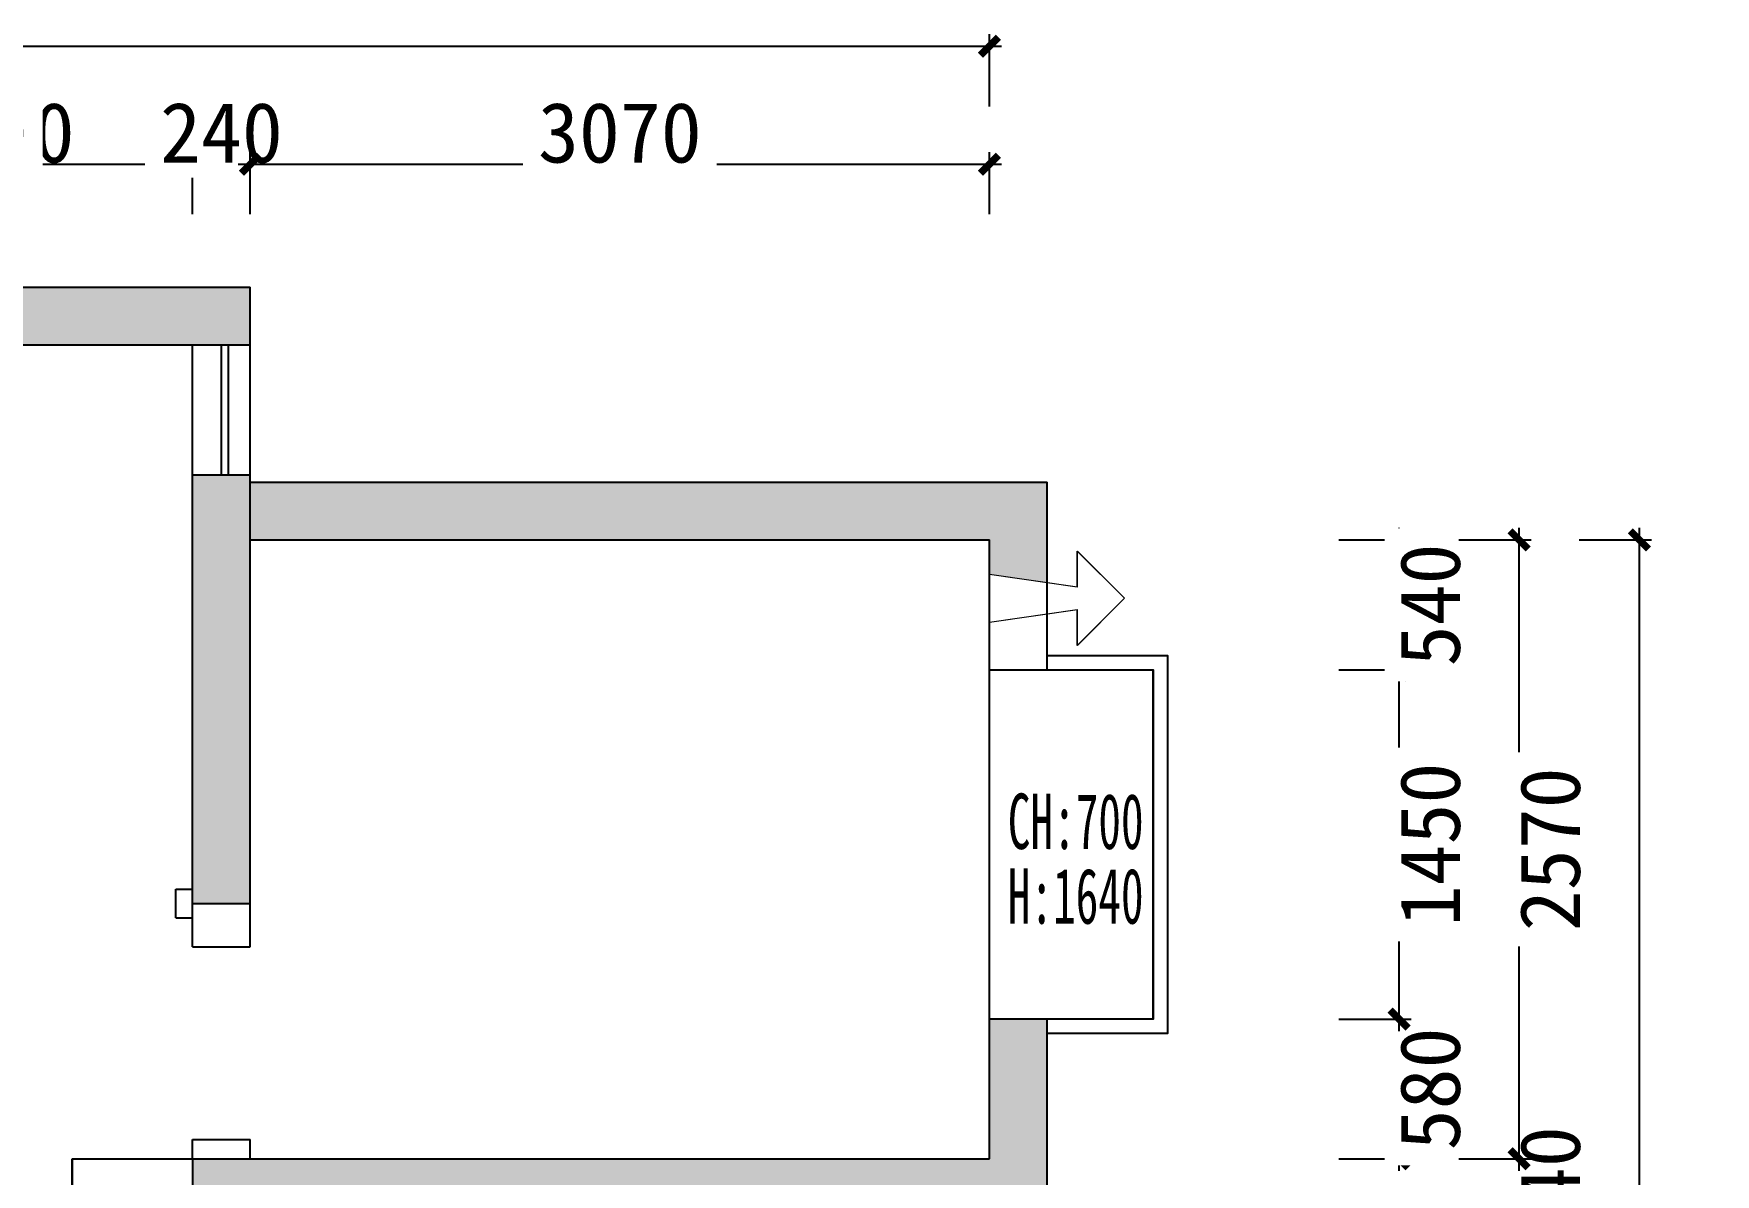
# Model space of a CAD drawing. Extents: x -74236 to 286982, y -14633 to 132816.
# Drawn here: x 75022 to 82007, y 86821 to 91559 of the extents above; entities that cross this region are included whole.
import ezdxf

# ---------------------------------------------------------------- set-up
doc = ezdxf.new("R2010")
doc.units = 0
doc.header["$LTSCALE"] = 10
doc.header["$MEASUREMENT"] = 0
doc.header["$PDSIZE"] = 5
doc.layers.add('0内标注', color=250, linetype='Continuous')
doc.styles.add('仿宋', font='', dxfattribs={"width": 0.6, "height": 240})
doc.styles.add('宋体', font='')
doc.styles.get('仿宋').set_extended_font_data('SimSun')
doc.styles.get('宋体').set_extended_font_data('SimSun')
doc.dimstyles.new('1-50 顶面', dxfattribs={"dimscale": 50, "dimtxt": 2.8, "dimasz": 1.5, "dimexe": 1, "dimexo": 1, "dimgap": 0.1, "dimtad": 1, "dimdec": 0, "dimzin": 0, "dimdsep": 46, "dimtxsty": '宋体', "dimblk": 'ARCHTICK', "dimcen": 0, "dimdle": 1, "dimclrd": 8, "dimclre": 8, "dimclrt": 43, "dimadec": 0, "dimazin": 0, "dimtfac": 1, "dimtdec": 0, "dimtix": 1, "dimtmove": 1, "dimatfit": 0, "dimldrblk": 'BOXFILLED', "dimfxl": 5, "dimfxlon": 1, "dimtfill": 1, "dimtolj": 1, "dimtzin": 0, "dimlwd": -1, "dimlwe": -1, "dimarcsym": 1})

# ---------------------------------------------------------------- blocks, each defined once
blk = doc.blocks.new('_ArchTick')
at = {"color": 0, "linetype": 'ByBlock', "const_width": 0.4}
blk.add_lwpolyline([(-0.5, -0.5), (0.5, 0.5)], dxfattribs=at)
blk = doc.blocks.new('*D320')
at = {"color": 8, "transparency": 16777216}
for p, q in [((74022, 90808.6), (74022, 91066.3)), ((75682, 90808.6), (75682, 91066.3)), ((73972, 91016.3), (75732, 91016.3))]:
    blk.add_line(p, q, dxfattribs=at)
at = {"layer": 'Defpoints', "color": 0, "transparency": 16777216}
for p in [(75682, 91016.3), (74022, 90758.6), (75682, 90758.6)]:
    blk.add_point(p, dxfattribs=at)
at = {"color": 8, "transparency": 16777216, "xscale": 75, "yscale": 75, "zscale": 75, "rotation": 180}
blk.add_blockref('_ArchTick', (74022, 91016.3), dxfattribs=at)
at = {"color": 8, "transparency": 16777216, "xscale": 75, "yscale": 75, "zscale": 75}
blk.add_blockref('_ArchTick', (75682, 91016.3), dxfattribs=at)
at = {"color": 43, "transparency": 16777216, "insert": (74852, 91146.3), "char_height": 250, "attachment_point": 5, "style": '宋体', "bg_fill": 3, "box_fill_scale": 1.25, "bg_fill_color": 256, "bg_fill_true_color": 13158600, "bg_fill_transparency": 0}
blk.add_mtext('\\A1;1660', dxfattribs=at)
blk = doc.blocks.new('_BoxFilled')
at = {"color": 0, "linetype": 'ByBlock', "lineweight": -2}
blk.add_line((-0.5, 0), (-1, 0), dxfattribs=at)
at = {"color": 0, "linetype": 'ByBlock'}
blk.add_solid([(-0.5, 0.5), (0.5, 0.5), (-0.5, -0.5), (0.5, -0.5)], dxfattribs=at)
blk = doc.blocks.new('*D321')
at = {"color": 8, "transparency": 16777216}
for p, q in [((75682, 90808.6), (75682, 91066.3)), ((75922, 90808.6), (75922, 91066.3)), ((75682, 91016.3), (75607, 91016.3)), ((75682, 91016.3), (75922, 91016.3)), ((75922, 91016.3), (75997, 91016.3))]:
    blk.add_line(p, q, dxfattribs=at)
at = {"layer": 'Defpoints', "color": 0, "transparency": 16777216}
for p in [(75682, 90758.6), (75922, 90758.6)]:
    blk.add_point(p, dxfattribs=at)
at = {"color": 8, "transparency": 16777216, "xscale": 75, "yscale": 75, "zscale": 75}
blk.add_blockref('_ArchTick', (75682, 91016.3), dxfattribs=at)
at = {"color": 8, "transparency": 16777216, "xscale": 75, "yscale": 75, "zscale": 75, "rotation": 180}
blk.add_blockref('_ArchTick', (75922, 91016.3), dxfattribs=at)
at = {"color": 43, "transparency": 16777216, "insert": (75802, 91146.3), "char_height": 250, "attachment_point": 5, "style": '宋体', "bg_fill": 3, "box_fill_scale": 1.25, "bg_fill_color": 256, "bg_fill_true_color": 13158600, "bg_fill_transparency": 0}
blk.add_mtext('\\A1;240', dxfattribs=at)
at = {"layer": 'Defpoints', "color": 0, "transparency": 16777216}
blk.add_point((75922, 91016.3), dxfattribs=at)
blk = doc.blocks.new('*D322')
at = {"color": 8, "transparency": 16777216}
for p, q in [((75922, 90808.6), (75922, 91066.3)), ((78992, 90808.6), (78992, 91066.3)), ((75872, 91016.3), (79042, 91016.3))]:
    blk.add_line(p, q, dxfattribs=at)
at = {"layer": 'Defpoints', "color": 0, "transparency": 16777216}
for p in [(78992, 91016.3), (75922, 90758.6), (78992, 90758.6)]:
    blk.add_point(p, dxfattribs=at)
at = {"color": 8, "transparency": 16777216, "xscale": 75, "yscale": 75, "zscale": 75, "rotation": 180}
blk.add_blockref('_ArchTick', (75922, 91016.3), dxfattribs=at)
at = {"color": 8, "transparency": 16777216, "xscale": 75, "yscale": 75, "zscale": 75}
blk.add_blockref('_ArchTick', (78992, 91016.3), dxfattribs=at)
at = {"color": 43, "transparency": 16777216, "insert": (77457, 91146.3), "char_height": 250, "attachment_point": 5, "style": '宋体', "bg_fill": 3, "box_fill_scale": 1.25, "bg_fill_color": 256, "bg_fill_true_color": 13158600, "bg_fill_transparency": 0}
blk.add_mtext('\\A1;3070', dxfattribs=at)
blk = doc.blocks.new('*D331')
at = {"color": 8, "transparency": 16777216}
for p, q in [((81192, 86886.3), (81192, 86961.3)), ((80942, 86886.3), (81242, 86886.3)), ((81192, 86646.3), (81192, 86886.3)), ((80942, 86646.3), (81242, 86646.3)), ((81192, 86646.3), (81192, 86571.3))]:
    blk.add_line(p, q, dxfattribs=at)
at = {"layer": 'Defpoints', "color": 0, "transparency": 16777216}
for p in [(80284, 86886.3), (80284, 86646.3)]:
    blk.add_point(p, dxfattribs=at)
at = {"color": 8, "transparency": 16777216, "xscale": 75, "yscale": 75, "zscale": 75}
for p, rotation in [((81192, 86886.3), 270), ((81192, 86646.3), 90)]:
    blk.add_blockref('_ArchTick', p, dxfattribs=dict(at, rotation=rotation))
at = {"color": 43, "transparency": 16777216, "insert": (81322, 86766.3), "char_height": 250, "attachment_point": 5, "rotation": 90, "style": '宋体', "bg_fill": 3, "box_fill_scale": 1.25, "bg_fill_color": 256, "bg_fill_true_color": 13158600, "bg_fill_transparency": 0}
blk.add_mtext('\\A1;240', dxfattribs=at)
at = {"layer": 'Defpoints', "color": 0, "transparency": 16777216}
blk.add_point((81192, 86886.3), dxfattribs=at)
blk = doc.blocks.new('*D332')
at = {"color": 8, "transparency": 16777216}
for p, q in [((80443.5, 87466.3), (80743.5, 87466.3)), ((80693.5, 86836.3), (80693.5, 87516.3)), ((80443.5, 86886.3), (80743.5, 86886.3))]:
    blk.add_line(p, q, dxfattribs=at)
at = {"layer": 'Defpoints', "color": 0, "transparency": 16777216}
for p in [(80284, 87466.3), (80284, 86886.3)]:
    blk.add_point(p, dxfattribs=at)
at = {"color": 8, "transparency": 16777216, "xscale": 75, "yscale": 75, "zscale": 75}
for p, rotation in [((80693.5, 87466.3), 90), ((80693.5, 86886.3), 270)]:
    blk.add_blockref('_ArchTick', p, dxfattribs=dict(at, rotation=rotation))
at = {"color": 43, "transparency": 16777216, "insert": (80823.5, 87176.3), "char_height": 250, "attachment_point": 5, "rotation": 90, "style": '宋体', "bg_fill": 3, "box_fill_scale": 1.25, "bg_fill_color": 256, "bg_fill_true_color": 13158600, "bg_fill_transparency": 0}
blk.add_mtext('\\A1;580', dxfattribs=at)
at = {"layer": 'Defpoints', "color": 0, "transparency": 16777216}
blk.add_point((80693.5, 87466.3), dxfattribs=at)
blk = doc.blocks.new('*D333')
at = {"color": 8, "transparency": 16777216}
for p, q in [((80693.5, 87416.3), (80693.5, 88966.3)), ((80443.5, 88916.3), (80743.5, 88916.3)), ((80443.5, 87466.3), (80743.5, 87466.3))]:
    blk.add_line(p, q, dxfattribs=at)
at = {"layer": 'Defpoints', "color": 0, "transparency": 16777216}
for p in [(80284, 88916.3), (80693.5, 88916.3), (80284, 87466.3)]:
    blk.add_point(p, dxfattribs=at)
at = {"color": 8, "transparency": 16777216, "xscale": 75, "yscale": 75, "zscale": 75}
for p, rotation in [((80693.5, 88916.3), 90), ((80693.5, 87466.3), 270)]:
    blk.add_blockref('_ArchTick', p, dxfattribs=dict(at, rotation=rotation))
at = {"color": 43, "transparency": 16777216, "insert": (80823.5, 88191.3), "char_height": 250, "attachment_point": 5, "rotation": 90, "style": '宋体', "bg_fill": 3, "box_fill_scale": 1.25, "bg_fill_color": 256, "bg_fill_true_color": 13158600, "bg_fill_transparency": 0}
blk.add_mtext('\\A1;1450', dxfattribs=at)
blk = doc.blocks.new('*D334')
at = {"color": 8, "transparency": 16777216}
for p, q in [((80693.5, 88866.3), (80693.5, 89506.3)), ((80443.5, 89456.3), (80743.5, 89456.3)), ((80443.5, 88916.3), (80743.5, 88916.3))]:
    blk.add_line(p, q, dxfattribs=at)
at = {"layer": 'Defpoints', "color": 0, "transparency": 16777216}
for p in [(80284, 89456.3), (80284, 88916.3)]:
    blk.add_point(p, dxfattribs=at)
at = {"color": 8, "transparency": 16777216, "xscale": 75, "yscale": 75, "zscale": 75}
for p, rotation in [((80693.5, 89456.3), 90), ((80693.5, 88916.3), 270)]:
    blk.add_blockref('_ArchTick', p, dxfattribs=dict(at, rotation=rotation))
at = {"color": 43, "transparency": 16777216, "insert": (80823.5, 89186.3), "char_height": 250, "attachment_point": 5, "rotation": 90, "style": '宋体', "bg_fill": 3, "box_fill_scale": 1.25, "bg_fill_color": 256, "bg_fill_true_color": 13158600, "bg_fill_transparency": 0}
blk.add_mtext('\\A1;540', dxfattribs=at)
at = {"layer": 'Defpoints', "color": 0, "transparency": 16777216}
blk.add_point((80693.5, 89456.3), dxfattribs=at)
blk = doc.blocks.new('*D342')
at = {"color": 8, "transparency": 16777216}
for p, q in [((68222, 91256.3), (68222, 91556.3)), ((78992, 91256.3), (78992, 91556.3)), ((68172, 91506.3), (79042, 91506.3))]:
    blk.add_line(p, q, dxfattribs=at)
at = {"layer": 'Defpoints', "color": 0, "transparency": 16777216}
for p in [(78992, 91506.3), (68222, 90758.6), (78992, 90758.6)]:
    blk.add_point(p, dxfattribs=at)
at = {"color": 8, "transparency": 16777216, "xscale": 75, "yscale": 75, "zscale": 75, "rotation": 180}
blk.add_blockref('_ArchTick', (68222, 91506.3), dxfattribs=at)
at = {"color": 8, "transparency": 16777216, "xscale": 75, "yscale": 75, "zscale": 75}
blk.add_blockref('_ArchTick', (78992, 91506.3), dxfattribs=at)
at = {"color": 43, "transparency": 16777216, "insert": (73607, 91636.3), "char_height": 250, "attachment_point": 5, "style": '宋体', "bg_fill": 3, "box_fill_scale": 1.25, "bg_fill_color": 256, "bg_fill_true_color": 13158600, "bg_fill_transparency": 0}
blk.add_mtext('\\A1;10770', dxfattribs=at)
blk = doc.blocks.new('*D354')
at = {"color": 8, "transparency": 16777216}
for p, q in [((81192, 86836.3), (81192, 89506.3)), ((80942, 89456.3), (81242, 89456.3)), ((80942, 86886.3), (81242, 86886.3))]:
    blk.add_line(p, q, dxfattribs=at)
at = {"layer": 'Defpoints', "color": 0, "transparency": 16777216}
for p in [(80284, 89456.3), (81192, 89456.3), (80284, 86886.3)]:
    blk.add_point(p, dxfattribs=at)
at = {"color": 8, "transparency": 16777216, "xscale": 75, "yscale": 75, "zscale": 75}
for p, rotation in [((81192, 89456.3), 90), ((81192, 86886.3), 270)]:
    blk.add_blockref('_ArchTick', p, dxfattribs=dict(at, rotation=rotation))
at = {"color": 43, "transparency": 16777216, "insert": (81322, 88171.3), "char_height": 250, "attachment_point": 5, "rotation": 90, "style": '宋体', "bg_fill": 3, "box_fill_scale": 1.25, "bg_fill_color": 256, "bg_fill_true_color": 13158600, "bg_fill_transparency": 0}
blk.add_mtext('\\A1;2570', dxfattribs=at)
blk = doc.blocks.new('*D355')
at = {"color": 8, "transparency": 16777216}
for p, q in [((81692, 81036.3), (81692, 89506.3)), ((81442, 89456.3), (81742, 89456.3)), ((81442, 81086.3), (81742, 81086.3))]:
    blk.add_line(p, q, dxfattribs=at)
at = {"layer": 'Defpoints', "color": 0, "transparency": 16777216}
for p in [(80284, 89456.3), (81692, 89456.3), (80284, 81086.3)]:
    blk.add_point(p, dxfattribs=at)
at = {"color": 8, "transparency": 16777216, "xscale": 75, "yscale": 75, "zscale": 75}
for p, rotation in [((81692, 89456.3), 90), ((81692, 81086.3), 270)]:
    blk.add_blockref('_ArchTick', p, dxfattribs=dict(at, rotation=rotation))
at = {"color": 43, "transparency": 16777216, "insert": (81822, 85271.3), "char_height": 250, "attachment_point": 5, "rotation": 90, "style": '宋体', "bg_fill": 3, "box_fill_scale": 1.25, "bg_fill_color": 256, "bg_fill_true_color": 13158600, "bg_fill_transparency": 0}
blk.add_mtext('\\A1;8370', dxfattribs=at)
blk = doc.blocks.new('*D371')
at = {"color": 8, "transparency": 16777216}
for p, q in [((98294.2, 90917), (98294.2, 91174.8)), ((100344.2, 90917), (100344.2, 91174.8)), ((98244.2, 91124.8), (100394.2, 91124.8))]:
    blk.add_line(p, q, dxfattribs=at)
at = {"layer": 'Defpoints', "color": 0, "transparency": 16777216}
for p in [(100344.2, 91124.8), (98294.2, 90867), (100344.2, 90867)]:
    blk.add_point(p, dxfattribs=at)
at = {"color": 8, "transparency": 16777216, "xscale": 75, "yscale": 75, "zscale": 75, "rotation": 180}
blk.add_blockref('_ArchTick', (98294.2, 91124.8), dxfattribs=at)
at = {"color": 8, "transparency": 16777216, "xscale": 75, "yscale": 75, "zscale": 75}
blk.add_blockref('_ArchTick', (100344.2, 91124.8), dxfattribs=at)
at = {"color": 43, "transparency": 16777216, "insert": (99319.2, 91254.8), "char_height": 250, "attachment_point": 5, "style": '宋体', "bg_fill": 3, "box_fill_scale": 1.25, "bg_fill_color": 256, "bg_fill_true_color": 13158600, "bg_fill_transparency": 0}
blk.add_mtext('\\A1;2050', dxfattribs=at)
blk = doc.blocks.new('*D372')
at = {"color": 8, "transparency": 16777216}
for p, q in [((100344.2, 90917), (100344.2, 91174.8)), ((100584.2, 90917), (100584.2, 91174.8)), ((100344.2, 91124.8), (100269.2, 91124.8)), ((100344.2, 91124.8), (100584.2, 91124.8)), ((100584.2, 91124.8), (100659.2, 91124.8))]:
    blk.add_line(p, q, dxfattribs=at)
at = {"layer": 'Defpoints', "color": 0, "transparency": 16777216}
for p in [(100344.2, 90867), (100584.2, 90867)]:
    blk.add_point(p, dxfattribs=at)
at = {"color": 8, "transparency": 16777216, "xscale": 75, "yscale": 75, "zscale": 75}
blk.add_blockref('_ArchTick', (100344.2, 91124.8), dxfattribs=at)
at = {"color": 8, "transparency": 16777216, "xscale": 75, "yscale": 75, "zscale": 75, "rotation": 180}
blk.add_blockref('_ArchTick', (100584.2, 91124.8), dxfattribs=at)
at = {"color": 43, "transparency": 16777216, "insert": (100464.2, 91254.8), "char_height": 250, "attachment_point": 5, "style": '宋体', "bg_fill": 3, "box_fill_scale": 1.25, "bg_fill_color": 256, "bg_fill_true_color": 13158600, "bg_fill_transparency": 0}
blk.add_mtext('\\A1;240', dxfattribs=at)
at = {"layer": 'Defpoints', "color": 0, "transparency": 16777216}
blk.add_point((100584.2, 91124.8), dxfattribs=at)
blk = doc.blocks.new('*D373')
at = {"color": 8, "transparency": 16777216}
for p, q in [((100584.2, 90917), (100584.2, 91174.8)), ((103654.2, 90917), (103654.2, 91174.8)), ((100534.2, 91124.8), (103704.2, 91124.8))]:
    blk.add_line(p, q, dxfattribs=at)
at = {"layer": 'Defpoints', "color": 0, "transparency": 16777216}
for p in [(103654.2, 91124.8), (100584.2, 90867), (103654.2, 90867)]:
    blk.add_point(p, dxfattribs=at)
at = {"color": 8, "transparency": 16777216, "xscale": 75, "yscale": 75, "zscale": 75, "rotation": 180}
blk.add_blockref('_ArchTick', (100584.2, 91124.8), dxfattribs=at)
at = {"color": 8, "transparency": 16777216, "xscale": 75, "yscale": 75, "zscale": 75}
blk.add_blockref('_ArchTick', (103654.2, 91124.8), dxfattribs=at)
at = {"color": 43, "transparency": 16777216, "insert": (102119.2, 91254.8), "char_height": 250, "attachment_point": 5, "style": '宋体', "bg_fill": 3, "box_fill_scale": 1.25, "bg_fill_color": 256, "bg_fill_true_color": 13158600, "bg_fill_transparency": 0}
blk.add_mtext('\\A1;3070', dxfattribs=at)
blk = doc.blocks.new('*D379')
at = {"color": 8, "transparency": 16777216}
for p, q in [((105854.2, 86994.8), (105854.2, 87069.8)), ((105604.2, 86994.8), (105904.2, 86994.8)), ((105854.2, 86754.8), (105854.2, 86994.8)), ((105604.2, 86754.8), (105904.2, 86754.8)), ((105854.2, 86754.8), (105854.2, 86679.8))]:
    blk.add_line(p, q, dxfattribs=at)
at = {"layer": 'Defpoints', "color": 0, "transparency": 16777216}
for p in [(104946.2, 86994.8), (104946.2, 86754.8)]:
    blk.add_point(p, dxfattribs=at)
at = {"color": 8, "transparency": 16777216, "xscale": 75, "yscale": 75, "zscale": 75}
for p, rotation in [((105854.2, 86994.8), 270), ((105854.2, 86754.8), 90)]:
    blk.add_blockref('_ArchTick', p, dxfattribs=dict(at, rotation=rotation))
at = {"color": 43, "transparency": 16777216, "insert": (105984.2, 86874.8), "char_height": 250, "attachment_point": 5, "rotation": 90, "style": '宋体', "bg_fill": 3, "box_fill_scale": 1.25, "bg_fill_color": 256, "bg_fill_true_color": 13158600, "bg_fill_transparency": 0}
blk.add_mtext('\\A1;240', dxfattribs=at)
at = {"layer": 'Defpoints', "color": 0, "transparency": 16777216}
blk.add_point((105854.2, 86994.8), dxfattribs=at)
blk = doc.blocks.new('*D380')
at = {"color": 8, "transparency": 16777216}
for p, q in [((105355.6, 86944.8), (105355.6, 87624.8)), ((105105.6, 87574.8), (105405.6, 87574.8)), ((105105.6, 86994.8), (105405.6, 86994.8))]:
    blk.add_line(p, q, dxfattribs=at)
at = {"layer": 'Defpoints', "color": 0, "transparency": 16777216}
for p in [(104946.2, 87574.8), (104946.2, 86994.8)]:
    blk.add_point(p, dxfattribs=at)
at = {"color": 8, "transparency": 16777216, "xscale": 75, "yscale": 75, "zscale": 75}
for p, rotation in [((105355.6, 87574.8), 90), ((105355.6, 86994.8), 270)]:
    blk.add_blockref('_ArchTick', p, dxfattribs=dict(at, rotation=rotation))
at = {"color": 43, "transparency": 16777216, "insert": (105485.6, 87284.8), "char_height": 250, "attachment_point": 5, "rotation": 90, "style": '宋体', "bg_fill": 3, "box_fill_scale": 1.25, "bg_fill_color": 256, "bg_fill_true_color": 13158600, "bg_fill_transparency": 0}
blk.add_mtext('\\A1;580', dxfattribs=at)
at = {"layer": 'Defpoints', "color": 0, "transparency": 16777216}
blk.add_point((105355.6, 87574.8), dxfattribs=at)
blk = doc.blocks.new('*D381')
at = {"color": 8, "transparency": 16777216}
for p, q in [((105355.6, 87524.8), (105355.6, 89074.8)), ((105105.6, 89024.8), (105405.6, 89024.8)), ((105105.6, 87574.8), (105405.6, 87574.8))]:
    blk.add_line(p, q, dxfattribs=at)
at = {"layer": 'Defpoints', "color": 0, "transparency": 16777216}
for p in [(104946.2, 89024.8), (105355.6, 89024.8), (104946.2, 87574.8)]:
    blk.add_point(p, dxfattribs=at)
at = {"color": 8, "transparency": 16777216, "xscale": 75, "yscale": 75, "zscale": 75}
for p, rotation in [((105355.6, 89024.8), 90), ((105355.6, 87574.8), 270)]:
    blk.add_blockref('_ArchTick', p, dxfattribs=dict(at, rotation=rotation))
at = {"color": 43, "transparency": 16777216, "insert": (105485.6, 88299.8), "char_height": 250, "attachment_point": 5, "rotation": 90, "style": '宋体', "bg_fill": 3, "box_fill_scale": 1.25, "bg_fill_color": 256, "bg_fill_true_color": 13158600, "bg_fill_transparency": 0}
blk.add_mtext('\\A1;1450', dxfattribs=at)
blk = doc.blocks.new('*D382')
at = {"color": 8, "transparency": 16777216}
for p, q in [((105105.6, 89564.8), (105405.6, 89564.8)), ((105355.6, 88974.8), (105355.6, 89614.8)), ((105105.6, 89024.8), (105405.6, 89024.8))]:
    blk.add_line(p, q, dxfattribs=at)
at = {"layer": 'Defpoints', "color": 0, "transparency": 16777216}
for p in [(104946.2, 89564.8), (104946.2, 89024.8)]:
    blk.add_point(p, dxfattribs=at)
at = {"color": 8, "transparency": 16777216, "xscale": 75, "yscale": 75, "zscale": 75}
for p, rotation in [((105355.6, 89564.8), 90), ((105355.6, 89024.8), 270)]:
    blk.add_blockref('_ArchTick', p, dxfattribs=dict(at, rotation=rotation))
at = {"color": 43, "transparency": 16777216, "insert": (105485.6, 89294.8), "char_height": 250, "attachment_point": 5, "rotation": 90, "style": '宋体', "bg_fill": 3, "box_fill_scale": 1.25, "bg_fill_color": 256, "bg_fill_true_color": 13158600, "bg_fill_transparency": 0}
blk.add_mtext('\\A1;540', dxfattribs=at)
at = {"layer": 'Defpoints', "color": 0, "transparency": 16777216}
blk.add_point((105355.6, 89564.8), dxfattribs=at)
blk = doc.blocks.new('*D388')
at = {"color": 8, "transparency": 16777216}
for p, q in [((92884.2, 91364.8), (92884.2, 91664.8)), ((103654.2, 91364.8), (103654.2, 91664.8)), ((92834.2, 91614.8), (103704.2, 91614.8))]:
    blk.add_line(p, q, dxfattribs=at)
at = {"layer": 'Defpoints', "color": 0, "transparency": 16777216}
for p in [(103654.2, 91614.8), (92884.2, 90867), (103654.2, 90867)]:
    blk.add_point(p, dxfattribs=at)
at = {"color": 8, "transparency": 16777216, "xscale": 75, "yscale": 75, "zscale": 75, "rotation": 180}
blk.add_blockref('_ArchTick', (92884.2, 91614.8), dxfattribs=at)
at = {"color": 8, "transparency": 16777216, "xscale": 75, "yscale": 75, "zscale": 75}
blk.add_blockref('_ArchTick', (103654.2, 91614.8), dxfattribs=at)
at = {"color": 43, "transparency": 16777216, "insert": (98269.2, 91744.8), "char_height": 250, "attachment_point": 5, "style": '宋体', "bg_fill": 3, "box_fill_scale": 1.25, "bg_fill_color": 256, "bg_fill_true_color": 13158600, "bg_fill_transparency": 0}
blk.add_mtext('\\A1;10770', dxfattribs=at)
blk = doc.blocks.new('*D397')
at = {"color": 8, "transparency": 16777216}
for p, q in [((105604.2, 89564.8), (105904.2, 89564.8)), ((105854.2, 86944.8), (105854.2, 89614.8)), ((105604.2, 86994.8), (105904.2, 86994.8))]:
    blk.add_line(p, q, dxfattribs=at)
at = {"layer": 'Defpoints', "color": 0, "transparency": 16777216}
for p in [(104946.2, 89564.8), (105854.2, 89564.8), (104946.2, 86994.8)]:
    blk.add_point(p, dxfattribs=at)
at = {"color": 8, "transparency": 16777216, "xscale": 75, "yscale": 75, "zscale": 75}
for p, rotation in [((105854.2, 89564.8), 90), ((105854.2, 86994.8), 270)]:
    blk.add_blockref('_ArchTick', p, dxfattribs=dict(at, rotation=rotation))
at = {"color": 43, "transparency": 16777216, "insert": (105984.2, 88279.8), "char_height": 250, "attachment_point": 5, "rotation": 90, "style": '宋体', "bg_fill": 3, "box_fill_scale": 1.25, "bg_fill_color": 256, "bg_fill_true_color": 13158600, "bg_fill_transparency": 0}
blk.add_mtext('\\A1;2570', dxfattribs=at)
blk = doc.blocks.new('*D398')
at = {"color": 8, "transparency": 16777216}
for p, q in [((106104.2, 89564.8), (106404.2, 89564.8)), ((106354.2, 81144.8), (106354.2, 89614.8)), ((106104.2, 81194.8), (106404.2, 81194.8))]:
    blk.add_line(p, q, dxfattribs=at)
at = {"layer": 'Defpoints', "color": 0, "transparency": 16777216}
for p in [(104946.2, 89564.8), (106354.2, 89564.8), (104946.2, 81194.8)]:
    blk.add_point(p, dxfattribs=at)
at = {"color": 8, "transparency": 16777216, "xscale": 75, "yscale": 75, "zscale": 75}
for p, rotation in [((106354.2, 89564.8), 90), ((106354.2, 81194.8), 270)]:
    blk.add_blockref('_ArchTick', p, dxfattribs=dict(at, rotation=rotation))
at = {"color": 43, "transparency": 16777216, "insert": (106484.2, 85379.8), "char_height": 250, "attachment_point": 5, "rotation": 90, "style": '宋体', "bg_fill": 3, "box_fill_scale": 1.25, "bg_fill_color": 256, "bg_fill_true_color": 13158600, "bg_fill_transparency": 0}
blk.add_mtext('\\A1;8370', dxfattribs=at)
blk = doc.blocks.new('GGFGFD')
at = {"color": 1}
for p, q in [((67982, 90506.3), (75922, 90506.3)), ((75922, 87946.3), (75922, 90506.3)), ((68222, 90266.3), (75682, 90266.3)), ((75682, 87946.3), (75682, 90266.3)), ((75682, 90266.3), (75922, 90266.3)), ((75802, 89726.3), (75802, 90266.3)), ((75832, 89726.3), (75832, 90266.3)), ((75682, 89726.3), (75922, 89726.3)), ((75922, 89696.3), (79232, 89696.3)), ((79232, 88916.3), (79232, 89696.3)), ((75922, 89456.3), (78992, 89456.3)), ((78992, 86886.3), (78992, 89456.3)), ((78992, 88916.3), (79232, 88916.3)), ((79672, 87466.3), (79672, 88916.3)), ((75682, 87946.3), (75922, 87946.3)), ((79232, 87466.3), (78992, 87466.3)), ((79232, 86646.3), (79232, 87466.3)), ((75682, 86966.3), (75922, 86966.3)), ((75682, 86886.3), (75682, 86966.3)), ((75922, 86886.3), (75922, 86966.3)), ((75182, 86886.3), (78992, 86886.3)), ((75182, 84976.3), (75182, 86886.3))]:
    blk.add_line(p, q, dxfattribs=at)
at = {"color": 1, "lineweight": 5}
blk.add_lwpolyline([(78992, 89313.8), (79357.2, 89261.8), (79357.2, 89409.8), (79553.4, 89213.8), (79357.2, 89017.8), (79357.2, 89165.8), (78992, 89113.8)], dxfattribs=at)
at = {"color": 1}
for points in [[(79232, 88976.3), (79732, 88976.3), (79732, 87406.3), (79232, 87406.3)], [(78992, 88916.3), (79672, 88916.3), (79672, 87466.3), (78992, 87466.3)]]:
    blk.add_lwpolyline(points, dxfattribs=at)
dim = blk.add_linear_dim(base=(75682, 91016.3), p1=(74022, 90758.6), p2=(75682, 90758.6), dimstyle='1-50 顶面', override={"dimtxt": 5, "dimtad": 2}, dxfattribs=at)
dim.commit()
dim.dimension.update_dxf_attribs({"geometry": '*D320', "text_midpoint": (74852, 91146.3)})
dim = blk.add_linear_dim(base=(81192, 86886.3), p1=(80284, 86646.3), p2=(80284, 86886.3), angle=270, dimstyle='1-50 顶面', override={"dimtxt": 5, "dimtad": 2}, dxfattribs=at)
dim.commit()
dim.dimension.update_dxf_attribs({"geometry": '*D331', "text_midpoint": (81322, 86766.3)})
dim = blk.add_linear_dim(base=(75922, 91016.3), p1=(75682, 90758.6), p2=(75922, 90758.6), dimstyle='1-50 顶面', override={"dimtxt": 5, "dimtad": 2}, dxfattribs=at)
dim.commit()
dim.dimension.update_dxf_attribs({"geometry": '*D321', "text_midpoint": (75802, 91146.3)})
dim = blk.add_linear_dim(base=(80693.5, 87466.3), p1=(80284, 86886.3), p2=(80284, 87466.3), angle=270, dimstyle='1-50 顶面', override={"dimtxt": 5, "dimtad": 2}, dxfattribs=at)
dim.commit()
dim.dimension.update_dxf_attribs({"geometry": '*D332', "text_midpoint": (80823.5, 87176.3)})
dim = blk.add_linear_dim(base=(78992, 91016.3), p1=(75922, 90758.6), p2=(78992, 90758.6), dimstyle='1-50 顶面', override={"dimtxt": 5, "dimtad": 2}, dxfattribs=at)
dim.commit()
dim.dimension.update_dxf_attribs({"geometry": '*D322', "text_midpoint": (77457, 91146.3)})
dim = blk.add_linear_dim(base=(80693.5, 88916.3), p1=(80284, 87466.3), p2=(80284, 88916.3), angle=270, dimstyle='1-50 顶面', override={"dimtxt": 5, "dimtad": 2}, dxfattribs=at)
dim.commit()
dim.dimension.update_dxf_attribs({"geometry": '*D333', "text_midpoint": (80823.5, 88191.3)})
dim = blk.add_linear_dim(base=(78992, 91506.3), p1=(68222, 90758.6), p2=(78992, 90758.6), dimstyle='1-50 顶面', override={"dimtxt": 5, "dimtad": 2}, dxfattribs=at)
dim.commit()
dim.dimension.update_dxf_attribs({"geometry": '*D342', "text_midpoint": (73607, 91636.3)})
dim = blk.add_linear_dim(base=(80693.5, 89456.3), p1=(80284, 88916.3), p2=(80284, 89456.3), angle=270, dimstyle='1-50 顶面', override={"dimtxt": 5, "dimtad": 2}, dxfattribs=at)
dim.commit()
dim.dimension.update_dxf_attribs({"geometry": '*D334', "text_midpoint": (80823.5, 89186.3)})
dim = blk.add_linear_dim(base=(81192, 89456.3), p1=(80284, 86886.3), p2=(80284, 89456.3), angle=90, dimstyle='1-50 顶面', override={"dimtxt": 5, "dimtad": 2}, dxfattribs=at)
dim.commit()
dim.dimension.update_dxf_attribs({"geometry": '*D354', "text_midpoint": (81322, 88171.3)})
dim = blk.add_linear_dim(base=(81692, 89456.3), p1=(80284, 81086.3), p2=(80284, 89456.3), angle=90, dimstyle='1-50 顶面', override={"dimtxt": 5, "dimtad": 2}, dxfattribs=at)
dim.commit()
dim.dimension.update_dxf_attribs({"geometry": '*D355', "text_midpoint": (81822, 85271.3)})
blk = doc.blocks.new('VBCFFD')
for points in [[(100584.2, 90614.8), (98174.2, 90614.8), (98174.2, 90374.8), (100344.2, 90374.8), (100584.2, 90374.8)], [(103894.2, 87574.8), (103654.2, 87574.8), (103654.2, 86994.8), (100344.2, 86994.8), (100344.2, 86754.8), (103894.2, 86754.8)]]:
    blk.add_hatch(color=3).paths.add_polyline_path(points)
h = blk.add_hatch(color=3)
h.paths.add_polyline_path([(100584.2, 89834.8), (100344.2, 89834.8), (100344.2, 88054.8), (100584.2, 88054.8)])
h.paths.add_polyline_path([(103894.2, 89804.8), (100584.2, 89804.8), (100584.2, 89564.8), (103654.2, 89564.8), (103654.2, 89422.3), (103894.2, 89388.1)])
at = {"color": 3}
for p, q in [((92644.2, 90614.8), (100584.2, 90614.8)), ((100584.2, 87874.8), (100584.2, 90614.8)), ((92884.2, 90374.8), (100344.2, 90374.8)), ((100344.2, 87874.8), (100344.2, 90374.8)), ((100344.2, 90374.8), (100584.2, 90374.8)), ((100464.2, 89834.8), (100464.2, 90374.8)), ((100494.2, 89834.8), (100494.2, 90374.8)), ((100344.2, 89834.8), (100584.2, 89834.8)), ((100584.2, 89804.8), (103894.2, 89804.8)), ((103894.2, 89024.8), (103894.2, 89804.8)), ((100584.2, 89564.8), (103654.2, 89564.8)), ((103654.2, 86994.8), (103654.2, 89564.8)), ((103654.2, 89024.8), (103894.2, 89024.8)), ((104334.2, 87574.8), (104334.2, 89024.8)), ((100274.2, 87994.8), (100274.2, 88114.8)), ((100274.2, 88114.8), (100344.2, 88114.8)), ((100274.2, 87994.8), (100344.2, 87994.8)), ((100344.2, 87874.8), (100584.2, 87874.8)), ((103894.2, 87574.8), (103654.2, 87574.8)), ((103894.2, 86754.8), (103894.2, 87574.8)), ((100344.2, 87074.8), (100584.2, 87074.8)), ((100344.2, 86994.8), (100344.2, 87074.8)), ((100584.2, 86994.8), (100584.2, 87074.8)), ((99844.2, 86994.8), (103654.2, 86994.8)), ((100344.2, 86994.8), (100344.2, 86754.8))]:
    blk.add_line(p, q, dxfattribs=at)
at = {"color": 3, "lineweight": 5}
blk.add_lwpolyline([(103654.2, 89422.3), (104019.4, 89370.3), (104019.4, 89518.3), (104215.5, 89322.3), (104019.4, 89126.3), (104019.4, 89274.3), (103654.2, 89222.3)], dxfattribs=at)
at = {"color": 3}
for points in [[(103894.2, 89084.8), (104394.2, 89084.8), (104394.2, 87514.8), (103894.2, 87514.8)], [(103654.2, 89024.8), (104334.2, 89024.8), (104334.2, 87574.8), (103654.2, 87574.8)], [(99844.2, 86994.8), (99844.2, 86344.8), (100384.2, 86344.8), (100384.2, 86754.8)]]:
    blk.add_lwpolyline(points, dxfattribs=at)
at = {"layer": '0内标注', "color": 3, "style": '仿宋', "width": 0.6}
for s, p in [('CH:700', (103730.4, 88281.1)), ('H:1640', (103730.4, 87970.9))]:
    blk.add_text(s, height=230.4, dxfattribs=at).set_placement(p)
at = {"color": 3}
dim = blk.add_linear_dim(base=(100344.2, 91124.8), p1=(98294.2, 90867), p2=(100344.2, 90867), dimstyle='1-50 顶面', override={"dimtxt": 5, "dimtad": 2}, dxfattribs=at)
dim.commit()
dim.dimension.update_dxf_attribs({"geometry": '*D371', "text_midpoint": (99319.2, 91254.8)})
dim = blk.add_linear_dim(base=(105854.2, 86994.8), p1=(104946.2, 86754.8), p2=(104946.2, 86994.8), angle=270, dimstyle='1-50 顶面', override={"dimtxt": 5, "dimtad": 2}, dxfattribs=at)
dim.commit()
dim.dimension.update_dxf_attribs({"geometry": '*D379', "text_midpoint": (105984.2, 86874.8)})
dim = blk.add_linear_dim(base=(100584.2, 91124.8), p1=(100344.2, 90867), p2=(100584.2, 90867), dimstyle='1-50 顶面', override={"dimtxt": 5, "dimtad": 2}, dxfattribs=at)
dim.commit()
dim.dimension.update_dxf_attribs({"geometry": '*D372', "text_midpoint": (100464.2, 91254.8)})
dim = blk.add_linear_dim(base=(105355.6, 87574.8), p1=(104946.2, 86994.8), p2=(104946.2, 87574.8), angle=270, dimstyle='1-50 顶面', override={"dimtxt": 5, "dimtad": 2}, dxfattribs=at)
dim.commit()
dim.dimension.update_dxf_attribs({"geometry": '*D380', "text_midpoint": (105485.6, 87284.8)})
dim = blk.add_linear_dim(base=(103654.2, 91124.8), p1=(100584.2, 90867), p2=(103654.2, 90867), dimstyle='1-50 顶面', override={"dimtxt": 5, "dimtad": 2}, dxfattribs=at)
dim.commit()
dim.dimension.update_dxf_attribs({"geometry": '*D373', "text_midpoint": (102119.2, 91254.8)})
dim = blk.add_linear_dim(base=(105355.6, 89024.8), p1=(104946.2, 87574.8), p2=(104946.2, 89024.8), angle=270, dimstyle='1-50 顶面', override={"dimtxt": 5, "dimtad": 2}, dxfattribs=at)
dim.commit()
dim.dimension.update_dxf_attribs({"geometry": '*D381', "text_midpoint": (105485.6, 88299.8)})
dim = blk.add_linear_dim(base=(103654.2, 91614.8), p1=(92884.2, 90867), p2=(103654.2, 90867), dimstyle='1-50 顶面', override={"dimtxt": 5, "dimtad": 2}, dxfattribs=at)
dim.commit()
dim.dimension.update_dxf_attribs({"geometry": '*D388', "text_midpoint": (98269.2, 91744.8)})
dim = blk.add_linear_dim(base=(105355.6, 89564.8), p1=(104946.2, 89024.8), p2=(104946.2, 89564.8), angle=270, dimstyle='1-50 顶面', override={"dimtxt": 5, "dimtad": 2}, dxfattribs=at)
dim.commit()
dim.dimension.update_dxf_attribs({"geometry": '*D382', "text_midpoint": (105485.6, 89294.8)})
dim = blk.add_linear_dim(base=(105854.2, 89564.8), p1=(104946.2, 86994.8), p2=(104946.2, 89564.8), angle=90, dimstyle='1-50 顶面', override={"dimtxt": 5, "dimtad": 2}, dxfattribs=at)
dim.commit()
dim.dimension.update_dxf_attribs({"geometry": '*D397', "text_midpoint": (105984.2, 88279.8)})
dim = blk.add_linear_dim(base=(106354.2, 89564.8), p1=(104946.2, 81194.8), p2=(104946.2, 89564.8), angle=90, dimstyle='1-50 顶面', override={"dimtxt": 5, "dimtad": 2}, dxfattribs=at)
dim.commit()
dim.dimension.update_dxf_attribs({"geometry": '*D398', "text_midpoint": (106484.2, 85379.8)})

msp = doc.modelspace()

# ---------------------------------------------------------------- block references
at = {"color": 255}
msp.add_blockref('GGFGFD', (0, 0), dxfattribs=at)

# ---------------------------------------------------------------- next in the draw order: block references
msp.add_blockref('VBCFFD', (-24662.1, -108.5), dxfattribs=at)

doc.saveas('drawing.dxf')
